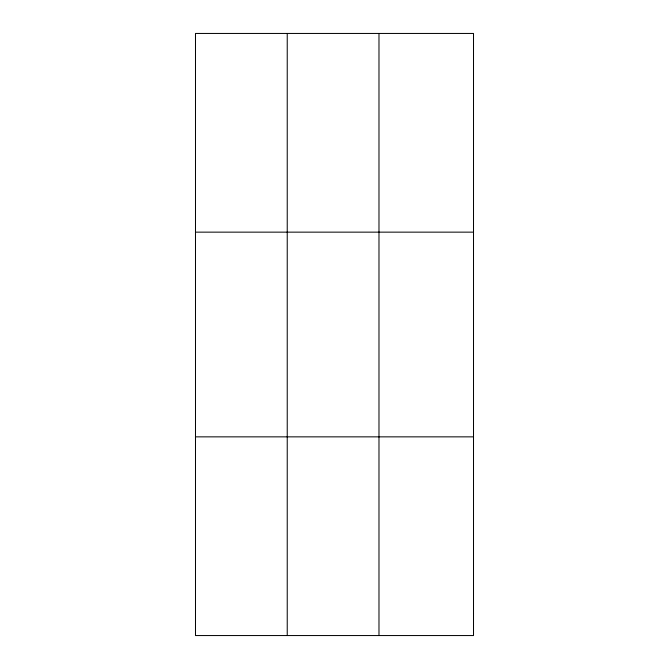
<?xml version="1.0" encoding="UTF-8"?>
<svg xmlns="http://www.w3.org/2000/svg" width="669" height="669" viewBox="0 0 669 669"><rect width="100%" height="100%" fill="white"/><g stroke="black" fill="none" stroke-linecap="round" stroke-linejoin="round"><path stroke-width="1" d="M287.235 635.55L287.235 33.45M378.98 635.55L378.98 33.45M195.49 232.143L473.51 232.143M195.49 436.857L473.51 436.857M473.51 613.473L473.51 635.55L195.49 635.55L195.49 33.45L473.51 33.45L473.51 613.473"/></g></svg>
